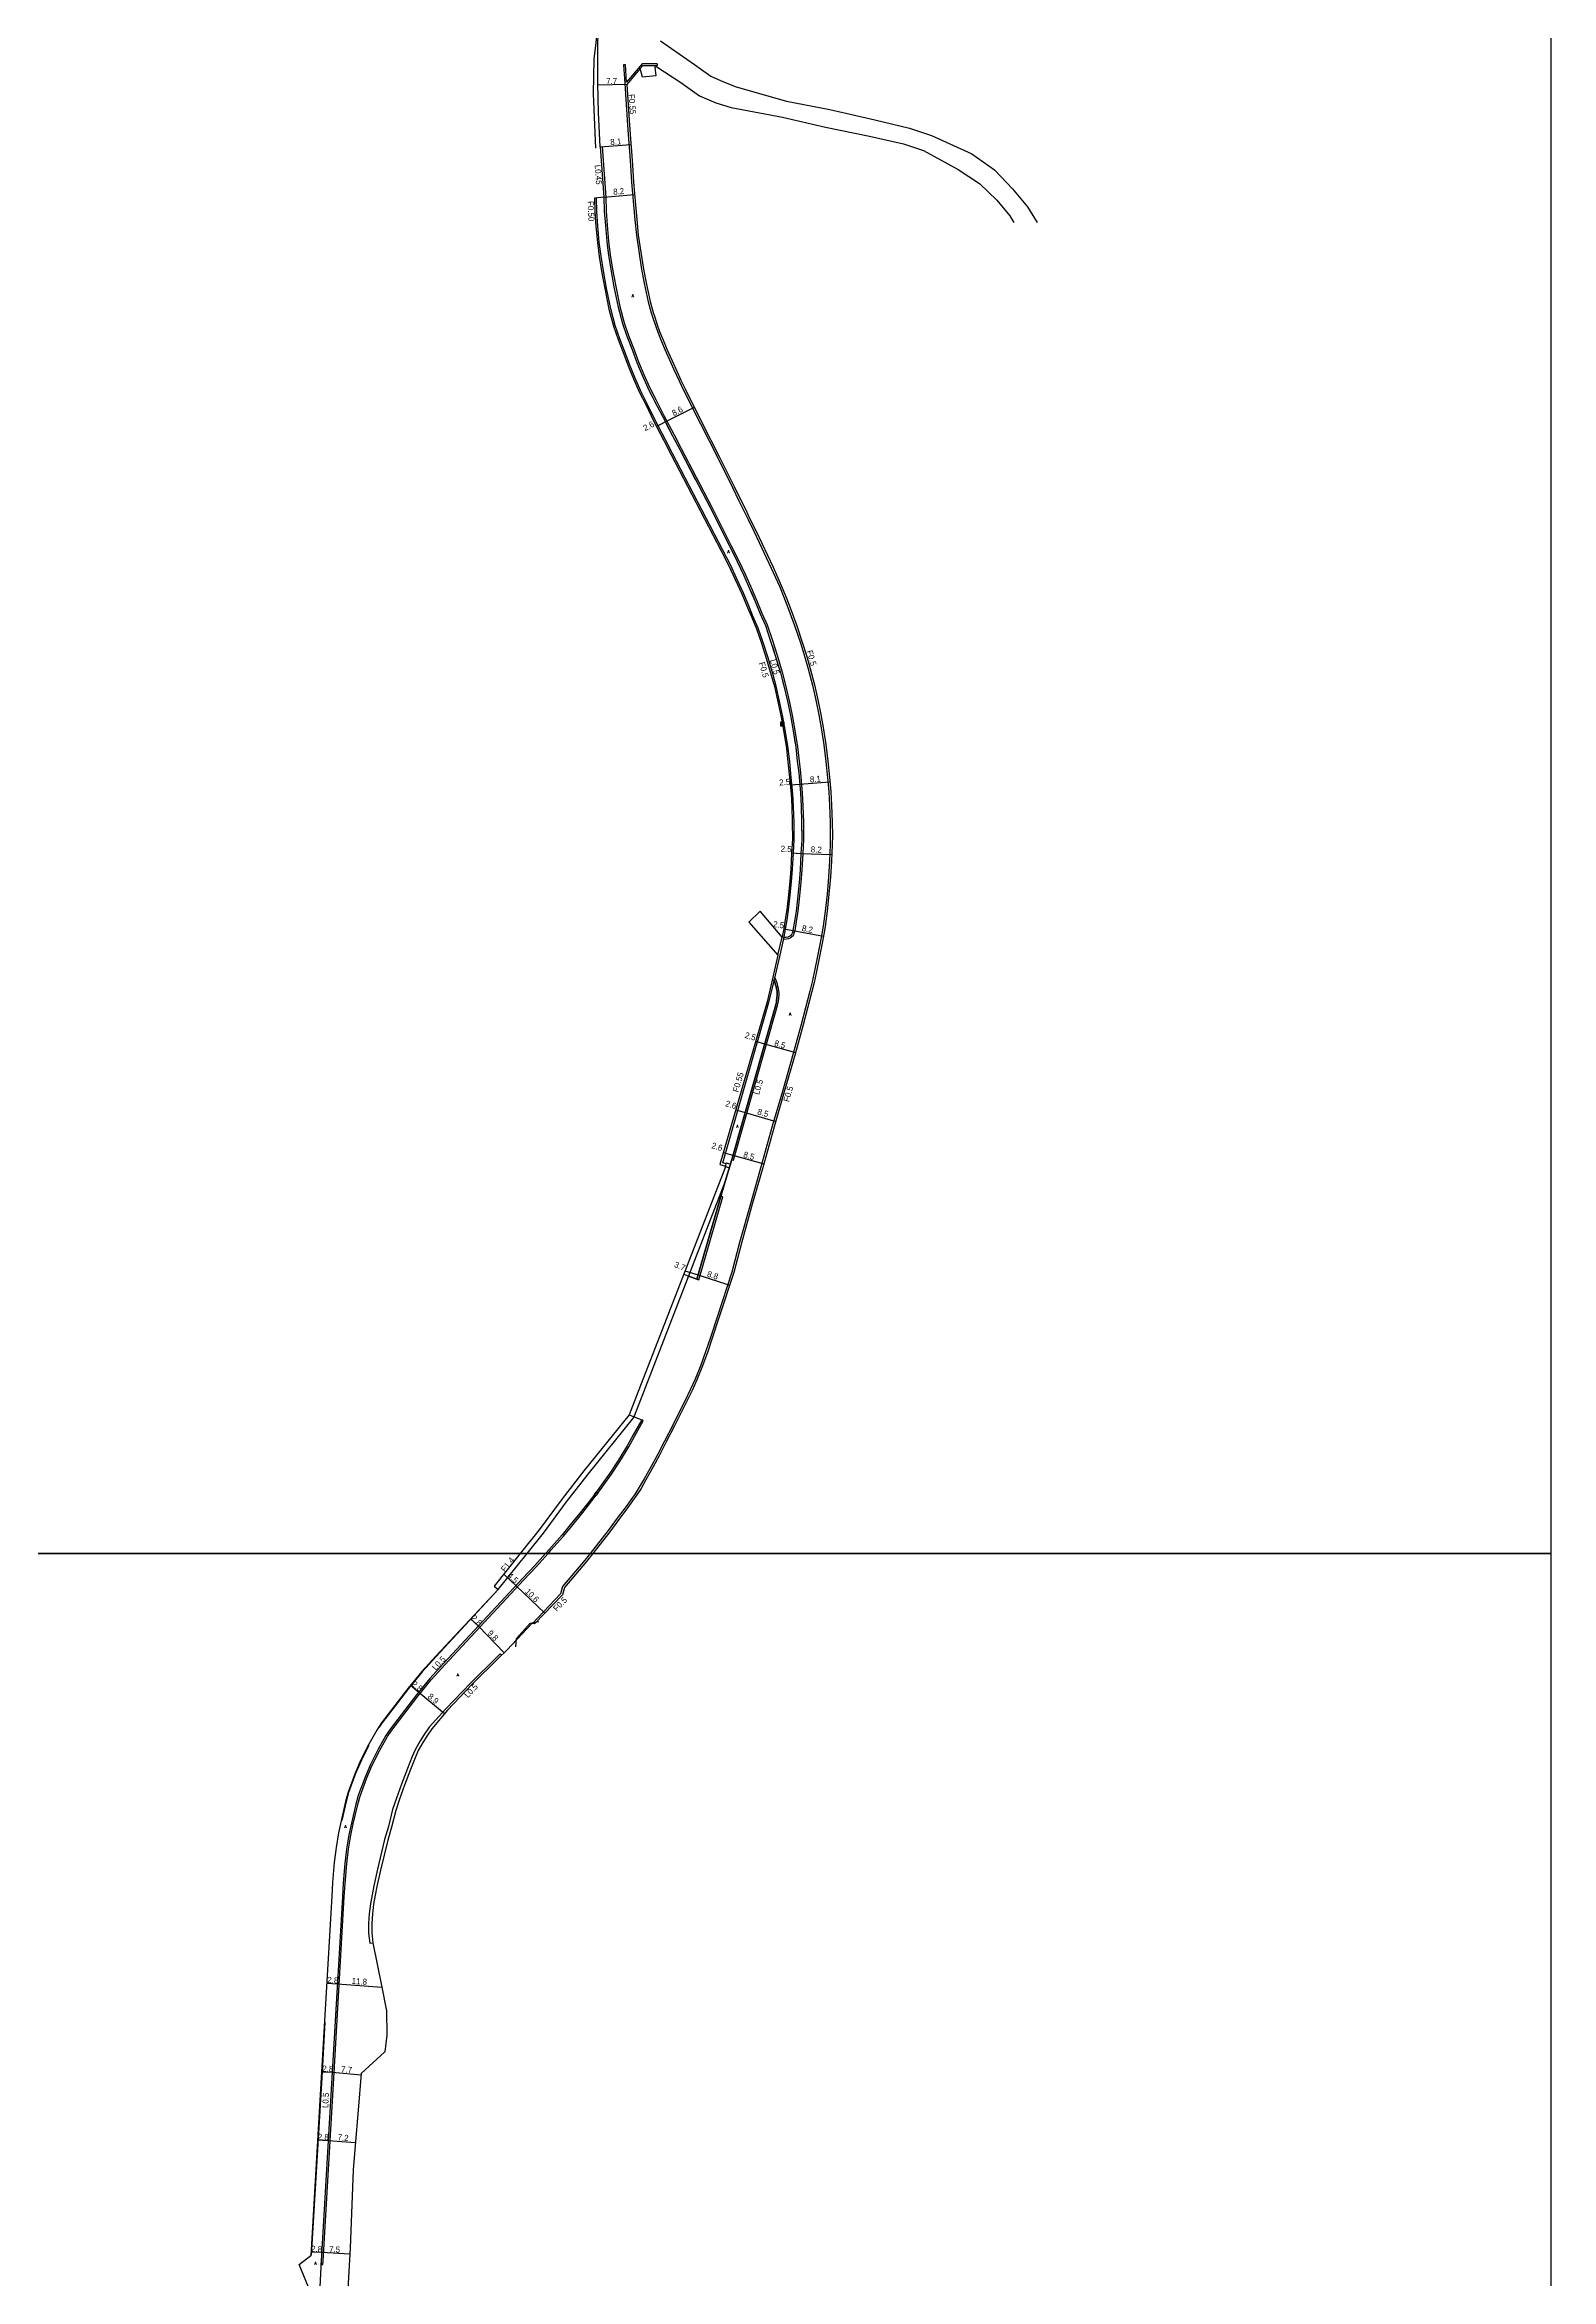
# Model space of a CAD drawing. Header units: metres. Extents: x -16001 to -12000, y -96000 to -93000.
# Drawn here: x -12400 to -12000, y -95593 to -95000 of the extents above; entities that cross this region are included whole.
import ezdxf

# ---------------------------------------------------------------- set-up
doc = ezdxf.new("R2010")
doc.units = ezdxf.units.M
doc.header["$LTSCALE"] = 2.5
for name, color, linetype in [('その他', 7, 'Continuous'), ('側溝・桝', 7, 'Continuous'), ('図郭', 7, 'Continuous'), ('幅員', 7, 'Continuous'), ('歩道・分離帯・安全施設', 7, 'Continuous'), ('舗装', 7, 'Continuous'), ('道路', 7, 'Continuous')]:
    doc.layers.add(name, color=color, linetype=linetype)
doc.styles.get("Standard").update_dxf_attribs({"font": ''})
doc.styles.add('YOKO_DECO', font='txt.shx', dxfattribs={"bigfont": 'extfont.shx'})
doc.styles.get('Standard').set_extended_font_data('@MS PGothic')

# ---------------------------------------------------------------- blocks, each defined once
blk = doc.blocks.new('910910')
blk.add_lwpolyline([(1, -1), (1, 1), (-1, 1), (-1, -1)], close=True)
for points in [[(-0.8, 0.8), (0.8, -0.8)], [(-0.8, -0.8), (0.8, 0.8)]]:
    blk.add_lwpolyline(points)

msp = doc.modelspace()

# ---------------------------------------------------------------- linework, layer by layer
at = {"layer": '側溝・桝'}
for points in [[(-12237.35, -95004.61), (-12241.41, -95004.58), (-12245.49, -95009.48), (-12245.8, -95004.84), (-12246.33, -95004.87), (-12246, -95009.84), (-12245.25, -95020.88), (-12245.01, -95024.51), (-12244.69, -95029.03), (-12244.51, -95031.55), (-12244.18, -95036), (-12243.93, -95039.01), (-12243.68, -95042.01), (-12243.35, -95045.95), (-12242.92, -95050.09), (-12241.59, -95059.15), (-12240.85, -95062.82), (-12239.76, -95067.77), (-12238.94, -95070.71), (-12238.52, -95072.02), (-12237.87, -95074.01), (-12237.25, -95075.85), (-12236.23, -95078.29), (-12235.27, -95080.56), (-12233.04, -95085.56), (-12231.59, -95088.74), (-12230.46, -95091.06), (-12225.89, -95100.17), (-12221.4, -95109.02), (-12217.41, -95117.04), (-12215.67, -95120.62), (-12214.54, -95122.84), (-12213.24, -95125.56), (-12211.63, -95128.84), (-12207.09, -95138.43), (-12204.95, -95143.26), (-12203.57, -95146.62), (-12202.69, -95148.93), (-12200.93, -95153.66), (-12199.29, -95158.55), (-12198.26, -95161.82), (-12197.29, -95165.19), (-12196.17, -95169.51), (-12195.26, -95173.5), (-12194.48, -95177.41), (-12193.78, -95181.38), (-12193.18, -95185.36), (-12192.63, -95189.74), (-12192.15, -95194.02), (-12191.85, -95197.86), (-12191.6, -95201.39), (-12191.44, -95205.85), (-12191.42, -95209.41), (-12191.47, -95211.9), (-12191.62, -95216.15), (-12191.91, -95220.46), (-12192.29, -95224.97), (-12192.81, -95229.46), (-12193.36, -95233.48), (-12193.67, -95235.49), (-12194.11, -95237.86), (-12194.79, -95241.41), (-12195.69, -95245.81), (-12196.23, -95248.28), (-12196.84, -95250.69), (-12199.18, -95259.55), (-12201.28, -95267.32), (-12204.15, -95277.33), (-12206.83, -95286.58), (-12209.97, -95297.72), (-12212.65, -95307.15), (-12215.5, -95317.47), (-12217.58, -95325.28), (-12221.41, -95337.02), (-12223.36, -95342.92), (-12224.48, -95346.21), (-12225.82, -95349.99), (-12227.34, -95353.71), (-12228.62, -95356.54), (-12230.17, -95359.7), (-12232.18, -95363.73), (-12233.26, -95365.9), (-12235.43, -95370.16), (-12237.24, -95373.61), (-12238.89, -95376.71), (-12240.84, -95380.22), (-12242.13, -95382.42), (-12243.24, -95384.12), (-12244.39, -95385.75), (-12245.58, -95387.48), (-12247.97, -95390.61), (-12250.36, -95393.89), (-12255.17, -95400)], [(-12237.35, -95004.61), (-12237.41, -95005.04)], [(-12241.92, -95005.86), (-12241.21, -95005.01), (-12237.41, -95005.04)], [(-12252.49, -95026.6), (-12252.01, -95026.57), (-12251.06, -95039.98), (-12250.97, -95043.65), (-12250.68, -95047.45), (-12250.29, -95051.66), (-12249.84, -95055.27), (-12249.23, -95059.08), (-12248.39, -95063.66), (-12247.29, -95069.03), (-12246.13, -95073.36), (-12244.99, -95076.7), (-12243.51, -95080.54), (-12242.31, -95083.66), (-12240.91, -95087.07), (-12239.45, -95090.41), (-12237.69, -95093.9), (-12235.59, -95097.92), (-12232.86, -95103.1), (-12230.98, -95106.73), (-12223.01, -95121.94), (-12217.72, -95132.52), (-12215.72, -95136.51), (-12213.96, -95140.24), (-12212.23, -95144.06), (-12210.94, -95147.08), (-12209.57, -95150.37), (-12208.23, -95153.53), (-12206.9, -95157.38), (-12205.57, -95161.51), (-12204.22, -95166.09), (-12203.4, -95169.19), (-12202.37, -95173.65), (-12201.56, -95177.47), (-12200.85, -95181.52), (-12200.14, -95185.88), (-12199.72, -95189.64), (-12199.34, -95192.75), (-12198.89, -95198.14), (-12198.69, -95201.58), (-12198.56, -95205.92), (-12198.53, -95210.49), (-12198.73, -95214.21), (-12198.96, -95218.53), (-12199.23, -95221.92), (-12199.66, -95226.29), (-12200.05, -95229.53), (-12200.47, -95232.21), (-12200.88, -95234.69), (-12200.94, -95235.02), (-12201.07, -95235.44), (-12201.23, -95235.78), (-12201.42, -95236.1), (-12201.71, -95236.42), (-12202.11, -95236.67), (-12202.54, -95236.85), (-12203.04, -95236.94), (-12203.83, -95237)], [(-12219.06, -95296.55), (-12219.99, -95296.28), (-12207.7, -95253.67), (-12206.6, -95249.11), (-12204.75, -95241.17), (-12203.69, -95236.37), (-12203.33, -95234.27), (-12202.92, -95231.82), (-12202.51, -95229.19), (-12202.13, -95226.02), (-12201.7, -95221.71), (-12201.44, -95218.36), (-12201.21, -95214.08), (-12201.01, -95210.44), (-12201.05, -95205.97), (-12201.17, -95201.69), (-12201.37, -95198.33), (-12201.81, -95193.98), (-12202.19, -95189.89), (-12202.6, -95186.22), (-12203.3, -95181.93), (-12204, -95177.94), (-12204.8, -95174.19), (-12205.81, -95169.79), (-12206.62, -95166.76), (-12207.95, -95162.24), (-12209.26, -95158.17), (-12210.55, -95154.42), (-12211.86, -95151.33), (-12213.23, -95148.04), (-12214.5, -95145.06), (-12216.21, -95141.28), (-12217.95, -95137.6), (-12219.93, -95133.64), (-12233.31, -95107.98), (-12235.16, -95104.37), (-12237.94, -95099.14), (-12239.92, -95095), (-12241.71, -95091.47), (-12243.19, -95088.04), (-12244.62, -95084.58), (-12245.82, -95081.44), (-12247.33, -95077.55), (-12248.51, -95074.08), (-12249.71, -95069.61), (-12250.83, -95064.13), (-12251.67, -95059.51), (-12252.3, -95055.62), (-12252.76, -95051.93), (-12253.15, -95047.65), (-12253.45, -95043.76), (-12253.5, -95040.21)], [(-12205.33, -95241.16), (-12204.19, -95236.4)], [(-12217.64, -95295.49), (-12217.16, -95295.62), (-12205.43, -95254.52), (-12205.26, -95253.81), (-12205.17, -95253.27), (-12205.1, -95252.69), (-12205.02, -95251.72), (-12205.02, -95251.13), (-12205.06, -95250.57), (-12205.19, -95249.99), (-12205.33, -95249.39), (-12205.47, -95248.91), (-12205.81, -95247.92), (-12206.14, -95247.14)], [(-12271.94, -95400), (-12267.6, -95394.6), (-12261.49, -95386.32), (-12255.71, -95378.94), (-12243.59, -95363.88), (-12241.56, -95358.68), (-12219.32, -95301.33)], [(-12226.83, -95327.19), (-12226.35, -95327.33), (-12219.96, -95305.31), (-12220.44, -95305.17)], [(-12253.17, -95383.98), (-12251.58, -95381.81), (-12249.55, -95378.94), (-12247.3, -95375.55), (-12244.94, -95371.71), (-12243.32, -95368.76), (-12241.07, -95364.8), (-12241.5, -95364.56)], [(-12266.36, -95400), (-12265.6, -95399.14), (-12262.27, -95395.4), (-12260.07, -95392.73), (-12257.11, -95389.09), (-12254.11, -95385.25), (-12253.65, -95384.62)], [(-12326.64, -95588.69), (-12326.15, -95588.71), (-12326.1, -95587.75), (-12323.16, -95537.74), (-12320.47, -95491.13), (-12320.26, -95487.56), (-12319.81, -95482.33), (-12319.34, -95478.51), (-12318.75, -95474.79), (-12318.06, -95471.73), (-12316.89, -95466.64), (-12316.28, -95464.4), (-12314.49, -95459.58), (-12313.02, -95456.21), (-12310.98, -95452.18), (-12308.99, -95448.6), (-12307.86, -95446.9), (-12300.88, -95437.8), (-12297.36, -95433.49), (-12293.73, -95429.54), (-12272.75, -95407), (-12269.5, -95403.52), (-12266.36, -95400)], [(-12279.6, -95409.53), (-12271.94, -95400)], [(-12255.17, -95400), (-12256.59, -95401.81), (-12262.49, -95408.78), (-12263.03, -95410.73), (-12270.6, -95418.63)], [(-12278.7, -95427.02), (-12279.06, -95426.64), (-12279.94, -95427.49), (-12286.9, -95434.31), (-12293.47, -95441.21), (-12297.89, -95446.06), (-12299.22, -95448), (-12300.34, -95449.69), (-12301.56, -95451.91), (-12302.43, -95453.88), (-12303.64, -95457.03), (-12305.26, -95461.19), (-12306.6, -95464.96), (-12307.62, -95467.99), (-12308.76, -95472.42), (-12309.75, -95475.89), (-12311.64, -95483.82), (-12312.63, -95488.18), (-12313.07, -95490.57), (-12313.49, -95492.98), (-12313.81, -95495.64), (-12314.01, -95498.08), (-12314, -95500.75), (-12313.7, -95503.45), (-12312.87, -95503.36)]]:
    msp.add_lwpolyline(points, dxfattribs=at)
for points in [[(-12218.25, -95297.61), (-12219.29, -95297.32), (-12219, -95296.32), (-12217.96, -95296.62)], [(-12253.57, -95383.69), (-12253.17, -95383.98), (-12253.65, -95384.62), (-12254.04, -95384.33)]]:
    msp.add_lwpolyline(points, close=True, dxfattribs=at)
at = {"layer": '図郭'}
for points in [[(-12800, -95400), (-12000, -95400), (-12000, -94800), (-12800, -94800)], [(-12800, -96000), (-12000, -96000), (-12000, -95400), (-12800, -95400)]]:
    msp.add_lwpolyline(points, close=True, dxfattribs=at)
at = {"layer": '幅員'}
for points in [[(-12245.45, -95010.1), (-12253.17, -95010.27)], [(-12252.49, -95026.6), (-12244.37, -95026.02)], [(-12251.54, -95039.99), (-12243.38, -95039.3)], [(-12237.59, -95100.82), (-12235.25, -95099.59)], [(-12235.25, -95099.59), (-12227.52, -95095.72)], [(-12202.1, -95195.98), (-12199.57, -95195.77)], [(-12199.57, -95195.77), (-12191.53, -95195.14)], [(-12201.7, -95214.05), (-12199.21, -95214.19)], [(-12199.21, -95214.19), (-12191.03, -95214.47)], [(-12203.8, -95234.19), (-12201.34, -95234.6)], [(-12201.34, -95234.6), (-12193.25, -95236.11)], [(-12211.25, -95264.02), (-12208.86, -95264.7)], [(-12208.86, -95264.7), (-12200.65, -95267.05)], [(-12216.54, -95282.22), (-12214.06, -95282.93)], [(-12214.06, -95282.93), (-12205.91, -95285.3)], [(-12219.83, -95293.54), (-12217.29, -95294.26)], [(-12217.29, -95294.26), (-12209.1, -95296.57)], [(-12230.02, -95325), (-12226.49, -95326.02)], [(-12226.49, -95326.02), (-12218.15, -95328.74)], [(-12278.14, -95405.49), (-12274.85, -95408.55)], [(-12274.85, -95408.55), (-12267.21, -95415.86)], [(-12286.91, -95417.36), (-12284.84, -95419.28)], [(-12284.84, -95419.28), (-12278, -95426.34)], [(-12302.88, -95434.98), (-12300.69, -95436.78)], [(-12300.69, -95436.78), (-12293.83, -95442.46)], [(-12325.13, -95514.07), (-12322.29, -95514.23)], [(-12322.29, -95514.23), (-12310.51, -95515.11)], [(-12326.48, -95537.55), (-12323.65, -95537.71)], [(-12323.65, -95537.71), (-12316.02, -95538.34)], [(-12327.55, -95555.61), (-12324.71, -95555.78)], [(-12324.71, -95555.78), (-12317.52, -95556.38)], [(-12329.29, -95585.33), (-12326.46, -95585.49)], [(-12326.46, -95585.49), (-12318.96, -95585.93)]]:
    msp.add_lwpolyline(points, dxfattribs=at)
at = {"layer": '歩道・分離帯・安全施設'}
for points in [[(-12253.49, -94991.06), (-12253.2, -94995.02), (-12253.43, -94995.57), (-12253.65, -94999.07), (-12254.21, -95003.27), (-12254.37, -95012.58), (-12253.77, -95026.98)], [(-12251.54, -95039.99), (-12251.44, -95043.67), (-12251.36, -95044.77)], [(-12251.54, -95039.99), (-12251.44, -95043.67), (-12251.15, -95047.49), (-12250.76, -95051.71), (-12250.31, -95055.34), (-12249.69, -95059.16), (-12248.86, -95063.75), (-12247.75, -95069.14), (-12246.58, -95073.5), (-12245.44, -95076.87), (-12243.95, -95080.71), (-12242.75, -95083.83), (-12241.34, -95087.25), (-12239.89, -95090.61), (-12238.12, -95094.12), (-12236.01, -95098.14), (-12233.28, -95103.32), (-12231.4, -95106.95), (-12223.44, -95122.15), (-12218.14, -95132.73), (-12216.15, -95136.72), (-12214.39, -95140.44), (-12212.67, -95144.25), (-12211.38, -95147.26), (-12210.01, -95150.55), (-12208.67, -95153.7), (-12207.35, -95157.53), (-12206.03, -95161.65), (-12204.68, -95166.22), (-12203.86, -95169.3), (-12202.83, -95173.75), (-12202.02, -95177.56), (-12201.32, -95181.6), (-12200.61, -95185.94), (-12200.19, -95189.69), (-12199.81, -95192.8), (-12199.37, -95198.17), (-12199.16, -95201.6), (-12199.04, -95205.93), (-12199, -95210.48), (-12199.21, -95214.18), (-12199.44, -95218.49), (-12199.7, -95221.88), (-12200.13, -95226.24), (-12200.52, -95229.47), (-12200.94, -95232.14), (-12201.35, -95234.61), (-12201.4, -95234.94), (-12201.52, -95235.27), (-12201.65, -95235.56), (-12201.8, -95235.81), (-12202.02, -95236.06), (-12202.33, -95236.25), (-12202.67, -95236.39), (-12203.1, -95236.46), (-12203.72, -95236.51), (-12204.19, -95236.4)], [(-12251.54, -95039.99), (-12251.44, -95043.67), (-12251.15, -95047.49), (-12250.76, -95051.71), (-12250.31, -95055.34), (-12249.69, -95059.16), (-12248.86, -95063.75), (-12247.75, -95069.14), (-12246.58, -95073.5), (-12245.44, -95076.87), (-12243.95, -95080.71), (-12242.75, -95083.83), (-12241.34, -95087.25), (-12239.89, -95090.61), (-12238.12, -95094.12), (-12236.01, -95098.14), (-12233.28, -95103.32), (-12231.4, -95106.95), (-12223.44, -95122.15), (-12218.14, -95132.73), (-12216.15, -95136.72), (-12214.39, -95140.44), (-12212.67, -95144.25), (-12211.38, -95147.26), (-12210.01, -95150.55), (-12208.67, -95153.7), (-12207.35, -95157.53), (-12206.03, -95161.65), (-12204.68, -95166.22), (-12203.86, -95169.3), (-12202.83, -95173.75), (-12202.02, -95177.56), (-12201.32, -95181.6), (-12200.61, -95185.94), (-12200.19, -95189.69), (-12199.81, -95192.8), (-12199.37, -95198.17), (-12199.16, -95201.6), (-12199.04, -95205.93), (-12199, -95210.48), (-12199.21, -95214.18), (-12199.44, -95218.49), (-12199.7, -95221.88), (-12200.13, -95226.24), (-12200.52, -95229.47), (-12200.94, -95232.14), (-12201.35, -95234.61), (-12201.4, -95234.94), (-12201.52, -95235.27), (-12201.65, -95235.56), (-12201.8, -95235.81), (-12202.02, -95236.06), (-12202.33, -95236.25), (-12202.67, -95236.39), (-12203.1, -95236.46), (-12203.72, -95236.51)], [(-12250.64, -95052.69), (-12250.31, -95055.34), (-12249.69, -95059.16), (-12248.86, -95063.75), (-12247.75, -95069.14), (-12247.63, -95069.6)], [(-12245.35, -95077.09), (-12243.95, -95080.71), (-12242.75, -95083.83), (-12241.34, -95087.25), (-12239.89, -95090.61), (-12238.69, -95092.98)], [(-12235.05, -95099.96), (-12233.28, -95103.32), (-12231.4, -95106.95), (-12227.17, -95115.03)], [(-12223.5, -95122.04), (-12223.44, -95122.15), (-12218.14, -95132.73), (-12216.15, -95136.72), (-12215.82, -95137.42)], [(-12212.53, -95144.56), (-12211.38, -95147.26), (-12210.01, -95150.55), (-12208.67, -95153.7), (-12207.35, -95157.53), (-12206.33, -95160.69)], [(-12204.12, -95168.32), (-12203.86, -95169.3), (-12202.83, -95173.75), (-12202.02, -95177.56), (-12201.32, -95181.6), (-12200.76, -95185.06)], [(-12199.81, -95192.83), (-12199.37, -95198.17), (-12199.16, -95201.6), (-12199.04, -95205.93), (-12199.01, -95209.94)], [(-12199.4, -95217.87), (-12199.44, -95218.49), (-12199.7, -95221.88), (-12200.13, -95226.24), (-12200.52, -95229.47), (-12200.94, -95232.14), (-12201.35, -95234.61), (-12201.4, -95234.94)], [(-12230.34, -95325.83), (-12229.02, -95326.35), (-12226.83, -95327.19), (-12219.56, -95302.15), (-12217.61, -95295.41), (-12205.92, -95254.4), (-12205.75, -95253.71), (-12205.67, -95253.2), (-12205.6, -95252.63), (-12205.52, -95251.7), (-12205.52, -95251.15), (-12205.56, -95250.65), (-12205.68, -95250.1), (-12205.81, -95249.51), (-12205.94, -95249.06), (-12206.27, -95248.1), (-12206.33, -95247.96), (-12206.89, -95247.83)], [(-12206.33, -95247.96), (-12206.27, -95248.1), (-12205.94, -95249.06), (-12205.81, -95249.51), (-12205.68, -95250.1), (-12205.56, -95250.65), (-12205.52, -95251.15), (-12205.52, -95251.7), (-12205.6, -95252.63), (-12205.67, -95253.2), (-12205.75, -95253.71), (-12205.92, -95254.4), (-12217.61, -95295.41), (-12219.56, -95302.15), (-12226.83, -95327.19), (-12229.02, -95326.35)], [(-12217.64, -95295.49), (-12217.61, -95295.41), (-12205.92, -95254.4), (-12205.87, -95254.19)], [(-12226.83, -95327.19), (-12220.44, -95305.17)], [(-12244.84, -95363.16), (-12243.54, -95363.76), (-12241.5, -95364.56), (-12243.75, -95368.52), (-12245.37, -95371.46), (-12247.71, -95375.28), (-12249.95, -95378.66), (-12251.98, -95381.53), (-12254.5, -95384.95), (-12257.5, -95388.78), (-12260.45, -95392.42), (-12262.65, -95395.08), (-12265.96, -95398.82), (-12267.02, -95400)], [(-12243.54, -95363.76), (-12241.5, -95364.56), (-12243.75, -95368.52), (-12245.37, -95371.46), (-12247.71, -95375.28), (-12249.95, -95378.66), (-12251.98, -95381.53), (-12254.5, -95384.95), (-12257.5, -95388.78), (-12260.45, -95392.42), (-12262.65, -95395.08), (-12265.96, -95398.82), (-12267.02, -95400)], [(-12241.5, -95364.56), (-12243.75, -95368.52), (-12245.37, -95371.46), (-12247.71, -95375.28), (-12249.95, -95378.66), (-12251.98, -95381.53), (-12254.5, -95384.95), (-12257.5, -95388.78), (-12260.45, -95392.42), (-12262.65, -95395.08), (-12265.96, -95398.82), (-12267.02, -95400)], [(-12267.02, -95400), (-12269.86, -95403.19), (-12273.11, -95406.67), (-12294.09, -95429.21), (-12297.73, -95433.17), (-12301.27, -95437.49), (-12308.26, -95446.61), (-12309.41, -95448.34), (-12311.42, -95451.95), (-12313.47, -95456), (-12314.94, -95459.4), (-12316.74, -95464.25), (-12317.37, -95466.52), (-12318.54, -95471.62), (-12319.23, -95474.7), (-12319.83, -95478.44), (-12320.29, -95482.28), (-12320.75, -95487.52), (-12320.96, -95491.11), (-12323.65, -95537.71), (-12326.59, -95587.73), (-12328.32, -95620.46)], [(-12267.02, -95400), (-12269.86, -95403.19), (-12273.11, -95406.67), (-12294.09, -95429.21), (-12297.73, -95433.17), (-12301.27, -95437.49), (-12308.26, -95446.61), (-12309.41, -95448.34), (-12311.42, -95451.95), (-12313.47, -95456), (-12314.94, -95459.4), (-12316.74, -95464.25), (-12317.37, -95466.52), (-12318.54, -95471.62), (-12319.23, -95474.7), (-12319.83, -95478.44), (-12320.29, -95482.28), (-12320.75, -95487.52), (-12320.96, -95491.11), (-12323.65, -95537.71), (-12326.59, -95587.73), (-12328.32, -95620.46)], [(-12267.02, -95400), (-12269.86, -95403.19), (-12273.11, -95406.67), (-12294.09, -95429.21), (-12297.73, -95433.17), (-12301.27, -95437.49), (-12308.26, -95446.61), (-12309.41, -95448.34), (-12309.44, -95448.39)], [(-12279.57, -95409.57), (-12296.06, -95427.38), (-12299.76, -95431.4), (-12303.38, -95435.82), (-12310.46, -95445.05), (-12311.16, -95446.11)], [(-12274.94, -95424.74), (-12274.73, -95422.55), (-12271.07, -95418.51), (-12268.84, -95418.08)], [(-12311.33, -95451.8), (-12311.42, -95451.95), (-12313.47, -95456), (-12314.94, -95459.4), (-12316.74, -95464.25), (-12317.37, -95466.52), (-12318.54, -95471.62), (-12319.23, -95474.7), (-12319.83, -95478.44), (-12320.29, -95482.28), (-12320.75, -95487.52), (-12320.96, -95491.11), (-12323.65, -95537.71), (-12326.59, -95587.73), (-12326.64, -95588.69)], [(-12313.95, -95451), (-12315.9, -95454.86), (-12317.44, -95458.39), (-12319.31, -95463.42), (-12319.98, -95465.86), (-12321.13, -95470.84)], [(-12325.58, -95524.42), (-12326.34, -95537.56), (-12329.21, -95586.36)]]:
    msp.add_lwpolyline(points, dxfattribs=at)
at = {"layer": '道路'}
for points in [[(-12252.49, -95026.6), (-12253, -95017.54), (-12253.18, -95009.81), (-12253.15, -95000.46), (-12253.03, -94995.56), (-12253.4, -94990.56), (-12253.41, -94990.47)], [(-12236.48, -94998.47), (-12233.56, -95000.51), (-12227.51, -95004.78), (-12223.16, -95007.84), (-12219.79, -95009.32), (-12216.38, -95010.72), (-12203.04, -95014.48), (-12191.56, -95016.69), (-12179.59, -95019.46), (-12170.42, -95021.69), (-12164.59, -95023.63), (-12153.83, -95028.47), (-12147.87, -95032.74), (-12143.06, -95037.75), (-12139.06, -95042.54), (-12136.52, -95046.7)], [(-12245.45, -95010.1), (-12244.72, -95020.84), (-12244.48, -95024.47), (-12244.16, -95028.99), (-12243.98, -95031.51), (-12243.65, -95035.95), (-12243.4, -95038.97), (-12243.15, -95041.97), (-12242.82, -95045.9), (-12242.4, -95050.03), (-12241.06, -95059.06), (-12240.33, -95062.71), (-12239.24, -95067.65), (-12238.43, -95070.57), (-12238.02, -95071.86), (-12237.36, -95073.85), (-12236.75, -95075.67), (-12235.74, -95078.09), (-12234.78, -95080.35), (-12232.55, -95085.34), (-12231.11, -95088.51), (-12229.98, -95090.82), (-12225.41, -95099.93), (-12220.92, -95108.78), (-12216.93, -95116.8), (-12215.19, -95120.39), (-12214.07, -95122.6), (-12212.76, -95125.33), (-12211.15, -95128.61), (-12206.6, -95138.21), (-12204.46, -95143.05), (-12203.07, -95146.42), (-12202.19, -95148.74), (-12200.43, -95153.48), (-12198.78, -95158.38), (-12197.75, -95161.66), (-12196.77, -95165.05), (-12195.66, -95169.39), (-12194.74, -95173.39), (-12193.96, -95177.32), (-12193.25, -95181.29), (-12192.65, -95185.29), (-12192.1, -95189.68), (-12191.62, -95193.97), (-12191.32, -95197.82), (-12191.07, -95201.36), (-12190.91, -95205.84), (-12190.88, -95209.41), (-12190.94, -95211.92), (-12191.09, -95216.18), (-12191.38, -95220.5), (-12191.77, -95225.02), (-12192.28, -95229.53), (-12192.83, -95233.55), (-12193.15, -95235.58), (-12193.59, -95237.96), (-12194.26, -95241.51), (-12195.17, -95245.93), (-12195.72, -95248.4), (-12196.33, -95250.82), (-12198.66, -95259.69), (-12200.77, -95267.46), (-12203.64, -95277.48), (-12206.32, -95286.72), (-12209.46, -95297.86), (-12212.14, -95307.29), (-12214.98, -95317.6), (-12217.07, -95325.43), (-12220.91, -95337.19), (-12222.86, -95343.09), (-12223.97, -95346.38), (-12225.32, -95350.18), (-12226.85, -95353.92), (-12228.14, -95356.76), (-12229.69, -95359.93), (-12231.7, -95363.97), (-12232.79, -95366.14), (-12234.96, -95370.4), (-12236.77, -95373.86), (-12238.42, -95376.97), (-12240.38, -95380.48), (-12241.67, -95382.7), (-12242.8, -95384.42), (-12243.96, -95386.06), (-12245.15, -95387.79), (-12247.55, -95390.93), (-12249.93, -95394.21), (-12254.49, -95400)], [(-12241.31, -95008.15), (-12241.92, -95005.86), (-12245.45, -95010.1)], [(-12237.7, -95007.78), (-12241.31, -95008.15)], [(-12237.45, -95005.34), (-12238.05, -95005.47), (-12237.7, -95007.78)], [(-12237.45, -95005.34), (-12231.13, -95009.57), (-12226.12, -95013.09), (-12221.83, -95014.98), (-12217.73, -95016.14), (-12204.09, -95018.71), (-12192.67, -95021.42), (-12181, -95023.8), (-12171.95, -95025.82), (-12166.72, -95027.59), (-12157.5, -95032.61), (-12151.8, -95036.39), (-12147.25, -95040.73), (-12143.76, -95044.91), (-12142.67, -95046.7)], [(-12252.49, -95026.6), (-12251.54, -95039.99), (-12253.99, -95040.26), (-12253.93, -95043.79), (-12253.64, -95047.69), (-12253.24, -95051.98), (-12252.78, -95055.69), (-12252.15, -95059.59), (-12251.3, -95064.22), (-12250.18, -95069.72), (-12248.97, -95074.22), (-12247.78, -95077.72), (-12246.27, -95081.61), (-12245.07, -95084.76), (-12243.64, -95088.22), (-12242.14, -95091.67), (-12240.35, -95095.22), (-12238.37, -95099.36), (-12235.59, -95104.59), (-12233.73, -95108.2), (-12220.36, -95133.86), (-12218.39, -95137.81), (-12216.65, -95141.49), (-12214.95, -95145.25), (-12213.68, -95148.23), (-12212.3, -95151.52), (-12211, -95154.59), (-12209.71, -95158.32), (-12208.41, -95162.38), (-12207.08, -95166.89), (-12206.28, -95169.9), (-12205.27, -95174.29), (-12204.47, -95178.03), (-12203.78, -95182.01), (-12203.08, -95186.28), (-12202.67, -95189.94), (-12202.29, -95194.03), (-12201.85, -95198.37), (-12201.65, -95201.71), (-12201.53, -95205.97), (-12201.5, -95210.42), (-12201.7, -95214.05), (-12201.92, -95218.33), (-12202.19, -95221.66), (-12202.61, -95225.97), (-12202.99, -95229.13), (-12203.4, -95231.74), (-12203.8, -95234.19), (-12204.17, -95236.29), (-12204.19, -95236.4)], [(-12213.06, -95232.45), (-12210.01, -95229.48)], [(-12204.19, -95236.4), (-12210.01, -95229.48)], [(-12213.06, -95232.45), (-12205.33, -95241.16)], [(-12205.33, -95241.16), (-12207.16, -95248.99), (-12208.21, -95253.56), (-12220.76, -95296.73), (-12219.24, -95297.17), (-12219.29, -95297.32), (-12242.88, -95358.16), (-12244.84, -95363.16), (-12256.83, -95378.06), (-12262.63, -95385.46), (-12268.72, -95393.73), (-12273.74, -95400)], [(-12273.74, -95400), (-12280.68, -95408.67), (-12279.6, -95409.53), (-12296.17, -95427.28), (-12299.87, -95431.31), (-12303.49, -95435.73), (-12310.57, -95444.96), (-12311.84, -95446.87), (-12313.92, -95450.62), (-12316.04, -95454.8), (-12317.58, -95458.34), (-12319.45, -95463.38), (-12320.12, -95465.83), (-12321.31, -95470.99), (-12322.02, -95474.17), (-12322.64, -95478.04), (-12323.12, -95481.99), (-12323.58, -95487.32), (-12323.79, -95490.94), (-12326.48, -95537.55), (-12329.35, -95586.35)], [(-12254.49, -95400), (-12256.18, -95402.15), (-12262.01, -95409.03), (-12262.56, -95411), (-12269.92, -95418.69), (-12270.65, -95418.62), (-12277.2, -95425.57), (-12279.57, -95427.86), (-12286.53, -95434.68), (-12293.09, -95441.57), (-12297.2, -95446.53), (-12298.52, -95448.47), (-12299.62, -95450.13), (-12300.81, -95452.28), (-12301.65, -95454.2), (-12302.85, -95457.33), (-12304.47, -95461.48), (-12305.81, -95465.24), (-12306.81, -95468.23), (-12307.95, -95472.64), (-12308.93, -95476.08), (-12310.82, -95484.02), (-12311.81, -95488.35), (-12312.24, -95490.72), (-12312.66, -95493.11), (-12312.97, -95495.72), (-12313.16, -95498.12), (-12313.16, -95500.71), (-12312.87, -95503.36), (-12310.51, -95515.11), (-12309.28, -95521.43), (-12309.15, -95527.87), (-12309.73, -95532.27), (-12316, -95538), (-12316.8, -95547.78), (-12317.59, -95557.18), (-12318.14, -95563.6), (-12318.87, -95584.41), (-12319.87, -95601.42)], [(-12332.48, -95588.7), (-12329.35, -95586.35)], [(-12329.97, -95594.72), (-12332.48, -95588.7)]]:
    msp.add_lwpolyline(points, dxfattribs=at)

# ---------------------------------------------------------------- block references
at = {"layer": 'その他', "xscale": 0.5, "yscale": 0.5, "zscale": 0.5}
msp.add_blockref('910910', (-12204.16, -95179.81, 192.21), dxfattribs=at)

# ---------------------------------------------------------------- texts
at = {"layer": '側溝・桝'}
for s, rotation, p in [('F0.55', 274, (-12244.98, -95012.68)), ('L0.45', 274, (-12253.98, -95031.44)), ('F0.50', 273, (-12255.89, -95041.06)), ('F0.5', 286, (-12210.4, -95163.63)), ('L0.5', 286, (-12207.48, -95162.91)), ('F0.5', 286, (-12197.72, -95160.5)), ('F0.55', 74, (-12215.85, -95277.69)), ('L0.5', 74, (-12210.36, -95278.35)), ('F0.5', 74, (-12202.39, -95280.26)), ('F1.4', 51, (-12277.79, -95405.06)), ('F0.5', 46, (-12264.05, -95415.5)), ('L0.5', 46, (-12296.21, -95431.13)), ('L0.5', 46, (-12287.66, -95438.44)), ('L0.5', 87, (-12324.73, -95547.21))]:
    msp.add_text(s, height=1.6, rotation=rotation, dxfattribs=at).set_placement(p)
at = {"layer": '幅員'}
for s, rotation, p in [('7.7', 1, (-12250.91, -95009.97)), ('8.1', 4, (-12249.77, -95026.15)), ('8.2', 5, (-12249, -95039.37)), ('2.6', 28, (-12240.57, -95102.11)), ('8.6', 27, (-12232.98, -95098.12)), ('2.5', 5, (-12204.93, -95196.17)), ('8.1', 4, (-12196.78, -95195.32)), ('2.5', 357, (-12204.64, -95213.7)), ('8.2', 358, (-12196.62, -95213.88)), ('2.5', 351, (-12206.7, -95233.65)), ('8.2', 349, (-12199.08, -95234.74)), ('2.5', 344, (-12214.25, -95263.1)), ('8.5', 344, (-12206.42, -95265.21)), ('2.6', 344, (-12219.42, -95281.24)), ('8.5', 344, (-12210.92, -95283.4)), ('2.6', 344, (-12223.09, -95292.38)), ('8.5', 344, (-12214.63, -95294.78)), ('3.7', 337, (-12233.01, -95323.89)), ('8.8', 342, (-12224.27, -95326.45)), ('4.5', 317, (-12277.29, -95406.08)), ('10.6', 316, (-12272.63, -95410.29)), ('2.8', 317, (-12286.91, -95417.36)), ('9.8', 314, (-12282.57, -95421.29)), ('2.8', 321, (-12302.71, -95434.94)), ('8.9', 320, (-12298.46, -95438.23)), ('2.8', 357, (-12325, -95513.96)), ('11.8', 356, (-12318.55, -95514.23)), ('2.8', 357, (-12326.32, -95537.49)), ('7.7', 355, (-12321.36, -95537.66)), ('2.8', 357, (-12327.55, -95555.61)), ('7.2', 355, (-12322.29, -95555.71)), ('2.8', 357, (-12329.29, -95585.33)), ('7.5', 357, (-12324.51, -95585.43))]:
    msp.add_text(s, height=1.6, rotation=rotation, dxfattribs=at).set_placement(p)
at = {"layer": '舗装', "style": 'YOKO_DECO'}
for p in [(-12244.15, -95066.5, 196.87), (-12218.77, -95134.46, 193.12), (-12202.35, -95257.16, 191.48), (-12216.39, -95286.95, 191.16), (-12290.61, -95432.6, 190.67), (-12320.41, -95472.85, 191.41), (-12328.37, -95588.76, 189.66)]:
    msp.add_text('A', height=0.75, dxfattribs=at).set_placement(p)

doc.saveas('drawing.dxf')
